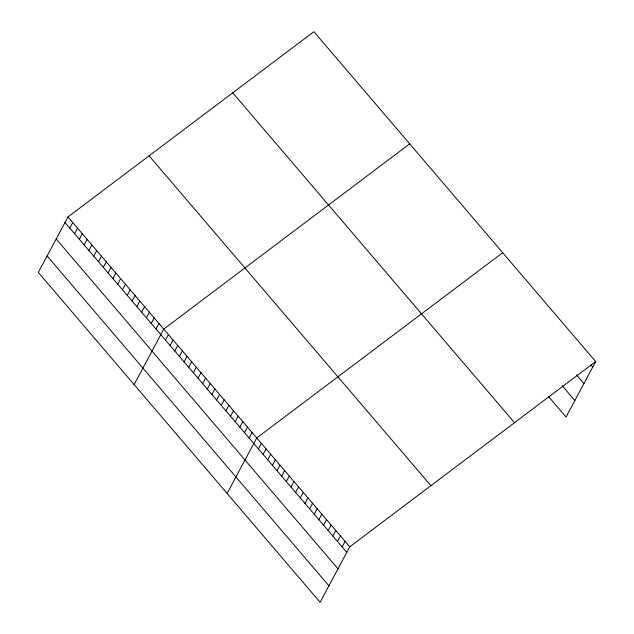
<?xml version="1.0" encoding="UTF-8"?>
<svg xmlns="http://www.w3.org/2000/svg" width="634" height="634" viewBox="0 0 634 634"><rect width="100%" height="100%" fill="white"/><g stroke="black" fill="none" stroke-linecap="round" stroke-linejoin="round"><path stroke-width="0.95" d="M67.949 216.955L38.317 272.446L320.115 602.3L349.746 546.809L595.683 361.554L313.885 31.7L67.949 216.955L349.746 546.809M69.78 228.105L72.736 222.558M74.566 233.708L77.53 228.169M79.361 239.319L82.317 233.78M84.148 244.93L87.112 239.383M88.942 250.533L91.898 244.993M93.729 256.144L96.693 250.596M98.524 261.747L101.48 256.207M103.31 267.358L106.274 261.818M108.105 272.969L111.061 267.421M112.892 278.572L115.856 273.032M117.686 284.183L120.642 278.635M122.473 289.786L125.437 284.246M127.268 295.396L130.224 289.849M132.054 300.999L135.018 295.46M136.849 306.61L139.805 301.071M141.636 312.221L144.6 306.674M146.43 317.824L149.386 312.285M151.217 323.435L154.181 317.888M156.012 329.038L158.968 323.498M134.131 384.592L163.762 329.109L409.691 143.855M165.45 340.093L168.406 334.546M170.102 345.53L173.058 339.99M174.746 350.974L177.71 345.435M179.398 356.419L182.354 350.879M184.05 361.863L187.006 356.316M188.694 367.308L191.658 361.76M193.346 372.744L196.302 367.205M197.998 378.189L200.954 372.649M202.642 383.633L205.606 378.086M207.294 389.078L210.258 383.53M211.946 394.514L214.902 388.975M216.598 399.959L219.554 394.419M221.242 405.403L224.206 399.864M225.894 410.848L228.85 405.3M230.546 416.284L233.502 410.745M235.19 421.729L238.154 416.189M239.842 427.173L242.806 421.634M244.494 432.618L247.45 427.07M249.146 438.062L252.102 432.515M227.123 493.45L256.754 437.959L502.691 252.704M258.442 448.943L261.398 443.404M263.094 454.388L266.05 448.84M267.738 459.832L270.702 454.285M272.39 465.269L275.354 459.729M277.042 470.713L279.998 465.174M281.686 476.158L284.65 470.618M286.338 481.602L289.302 476.055M290.99 487.047L293.946 481.499M295.642 492.483L298.598 486.944M300.286 497.928L303.25 492.388M304.938 503.372L307.894 497.825M309.59 508.817L312.546 503.269M314.234 514.253L317.198 508.714M318.886 519.698L321.85 514.158M323.538 525.142L326.494 519.603M328.19 530.587L331.146 525.039M332.834 536.023L335.798 530.484M337.486 541.468L340.442 535.928M342.138 546.912L345.094 541.373M595.683 361.554L566.051 417.045L548.616 396.638M590.975 365.057L592.719 367.102M576.361 374.742L583.922 383.586M562.065 385.599L574.856 400.561M232.726 92.833L514.523 422.696M149.109 155.821L430.906 485.676M64.985 222.494L346.782 552.357M56.188 238.978L337.985 568.833M47.122 255.962L328.919 585.816"/></g></svg>
